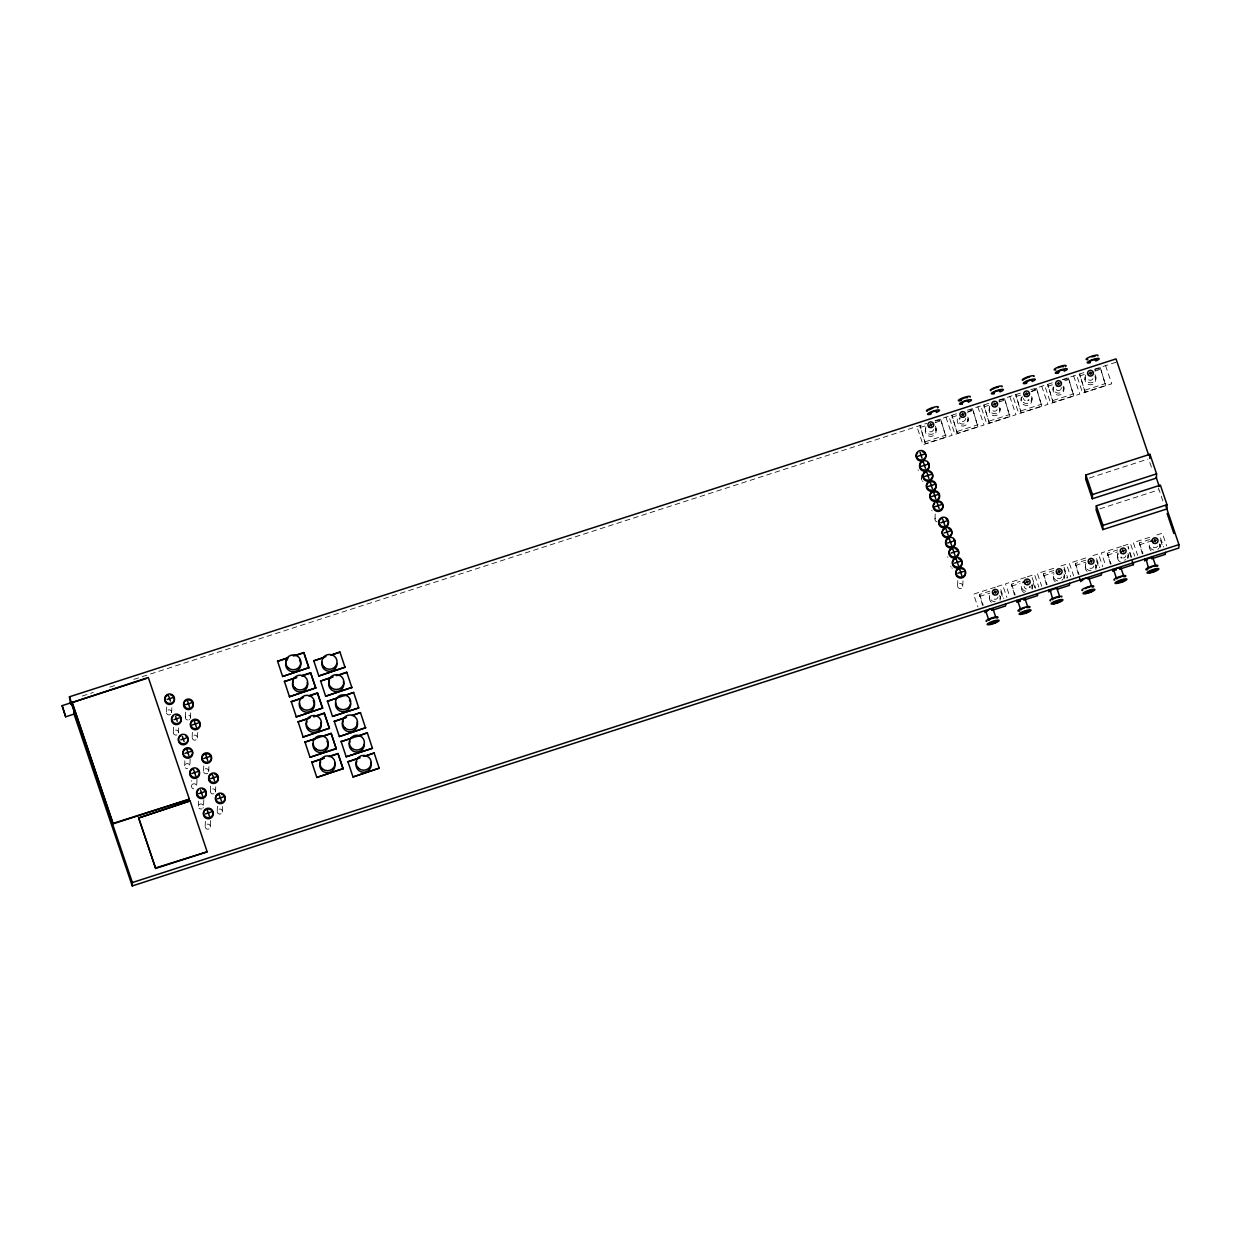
<?xml version="1.0" encoding="UTF-8"?>
<svg xmlns="http://www.w3.org/2000/svg" width="1241" height="1241" viewBox="0 0 1241 1241"><rect width="100%" height="100%" fill="white"/><g stroke="black" fill="none" stroke-linecap="round" stroke-linejoin="round"><path stroke-width="0.75" stroke-dasharray="5 3.75" d="M166.48 712.039L166.697 706.594M171.63 712.722L171.863 707.292M173.306 732.206L173.523 726.776M178.471 732.888L178.688 727.459M185.343 717.127L185.561 711.698M184.676 765.79L184.909 760.361M190.509 717.81L190.726 712.381M190.137 759.228L189.842 766.473A2.606 2.544 2.3 0 0 187.391 763.587A2.606 2.544 2.3 0 0 184.661 766.24A2.606 2.544 2.3 0 0 187.593 768.66M192.169 737.309L192.386 731.864M193.751 788.826A2.606 2.544 2.3 0 1 191.517 785.956L191.734 780.527M197.335 737.992A2.606 2.544 2.3 0 0 193.767 735.293A2.606 2.544 2.3 0 0 193.162 739.667A2.606 2.544 2.3 0 0 197.335 737.992L197.552 732.562M196.978 779.41L196.683 786.654A2.606 2.544 2.3 0 0 194.449 783.785A2.606 2.544 2.3 0 0 191.517 785.956M198.343 806.138L198.576 800.693M203.555 770.894L203.772 765.449M203.803 799.576L203.508 806.821A2.606 2.544 2.3 0 0 200.825 803.935A2.606 2.544 2.3 0 0 198.389 807.022A2.606 2.544 2.3 0 0 201.926 808.837M205.184 826.304L205.401 820.875M208.721 771.576L208.938 766.147M210.381 791.06L210.598 785.631M210.35 826.987A2.606 2.544 2.3 0 0 206.782 824.288A2.606 2.544 2.3 0 0 206.177 828.662A2.606 2.544 2.3 0 0 210.35 826.987L210.644 819.743M215.546 791.742L215.763 786.313M217.222 811.226L217.439 805.797M222.387 811.924A2.606 2.544 2.3 0 0 218.804 809.21A2.606 2.544 2.3 0 0 218.214 813.584A2.606 2.544 2.3 0 0 222.387 811.924L222.604 806.479M925.367 443.704L919.984 425.554L925.367 443.704L945.968 437.065L940.585 418.915L945.968 437.065M921.334 478.669L921.474 475.039M925.29 431.387L925.383 429.37M936.133 430.782L936.21 428.781M935 519.017L935.218 513.572M957.307 433.404L951.925 415.254L957.307 433.404L977.908 426.749L972.525 408.599L977.908 426.749M957.307 419.07L957.23 421.087A5.429 5.305 2.3 0 0 963.668 425.989A5.429 5.305 2.3 0 0 967.794 419.117M957.587 585.674L957.804 580.245M968.058 420.482L968.151 418.465M962.752 586.373A2.606 2.544 2.3 0 0 959.169 583.658A2.606 2.544 2.3 0 0 958.579 588.032A2.606 2.544 2.3 0 0 962.752 586.373L962.969 580.928M989.232 423.088L983.849 404.938L989.232 423.088L1009.833 416.433L1004.45 398.283L1009.833 416.433M982.546 605.437L979.583 594.455L989.884 591.135M989.155 410.771L989.248 408.754M989.511 598.72L989.589 596.704M999.998 410.166L1000.075 408.149A5.429 5.305 2.3 0 1 993.56 413.656A5.429 5.305 2.3 0 1 989.806 406.071M1000.355 598.115L1000.432 596.099A5.429 5.305 2.3 0 1 999.067 599.946M1021.172 412.788L1015.79 394.638L1021.172 412.788L1041.773 406.133L1036.39 387.983L1041.773 406.133M1014.471 595.137L1011.524 584.154L1020.102 581.377M1021.095 400.455L1021.172 398.454M1021.452 588.405L1021.529 586.404M1031.923 399.866L1032.016 397.849M1032.279 587.815L1032.357 585.799M1053.097 402.472L1047.714 384.322L1053.097 402.472L1073.713 395.817L1068.315 377.667L1073.713 395.817M1046.411 584.821L1043.448 573.838L1053.749 570.519M1053.02 390.155L1053.113 388.138M1053.376 578.104L1053.454 576.088M1063.863 389.55L1063.94 387.533M1064.22 577.499L1064.297 575.483M1085.037 392.156L1079.654 374.006L1085.037 392.156L1105.638 385.517L1100.255 367.367L1105.638 385.517M1078.336 574.505L1075.389 563.538L1085.689 560.203M1084.96 379.839L1085.037 377.822M1085.317 567.789L1085.394 565.772M1095.787 379.234L1095.881 377.233M1096.144 567.184L1096.222 565.182A5.429 5.305 2.3 0 1 1094.857 569.014M1110.385 564.174L1107.422 553.191L1117.722 549.856M1117.35 557.442L1117.427 555.441M1128.178 556.852L1128.255 554.836M1142.309 553.858L1139.347 542.875L1149.662 539.556M1149.275 547.141L1149.352 545.125M1160.118 546.536L1160.195 544.52A5.429 5.305 2.3 0 1 1159.621 547.219M935.202 420.901L939.716 420.187L935.14 422.405M999.067 400.269L1003.581 399.571L999.005 401.789M968.011 411.826L971.641 409.871L968.073 410.259M1062.932 379.653L1067.446 378.939L1063.816 380.894M1031.876 391.194L1035.506 389.255L1031.938 389.643M1094.872 369.337L1099.371 368.639L1094.81 370.857M82.232 696.046L93.292 692.478M109.875 687.111L117.243 684.737M133.826 679.385L926.856 423.336M935.047 420.699L957.897 413.315M967.375 410.259L988.999 403.278M998.912 400.083L1020.94 392.963M1030.837 389.767L1053.702 382.383M1062.467 379.56L1085.627 372.083M1094.702 369.151L1115.892 362.31M919.907 427.571L926.779 425.353M935.357 422.592L940.507 420.916M951.847 417.255L956.997 415.595M967.297 412.276L972.448 410.616M983.772 406.955L988.922 405.295M999.222 401.96L1004.372 400.3M1015.712 396.639L1020.862 394.979M1031.162 391.66L1036.313 389.984M1047.637 386.339L1052.787 384.663M1064.809 380.785L1068.237 379.684M1079.577 376.023L1086.433 373.805M1095.027 371.028L1100.178 369.368M925.46 441.703L946.061 435.048M957.385 431.387L977.986 424.732M989.325 421.071L1009.926 414.432M1021.25 410.771L1041.851 404.116M1053.19 400.455L1073.791 393.8M1085.115 390.155L1105.715 383.5M1089.365 478.018L1147.941 459.092M1099.821 508.872L1158.396 489.962M995.344 587.133L973.565 594.175L977.861 606.88M997.159 586.559L1002.604 584.79L1006.901 597.51M1025.454 577.422L1005.489 583.859L1009.802 596.564M1027.269 576.832L1034.529 574.49L1038.841 587.195M1053.764 568.269L1037.429 573.544L1041.726 586.264M1061.024 565.927L1066.469 564.174L1070.766 576.879M1085.689 557.969L1069.354 563.243L1073.667 575.948M1092.949 555.627L1098.394 553.858L1102.706 566.579M1121.352 546.459L1101.388 552.897L1105.7 565.601M1123.167 545.869L1130.427 543.527L1134.739 556.232M1149.662 537.306L1133.328 542.581L1137.625 555.301M1156.922 534.964L1162.367 533.211L1166.664 545.916M979.506 596.471L989.806 593.151M1011.446 586.171L1020.024 583.394M1043.371 575.855L1053.671 572.535M1075.311 565.539L1085.611 562.22M1107.344 555.208L1117.645 551.873M1139.269 544.892L1149.569 541.572M1149.818 462.459L1152.284 469.75M1158.458 487.946L1163.391 502.512M1105.591 365.63L1111.75 383.795L1082.71 393.164L1076.568 375.015M1160.568 538.02L1163.593 546.986M1160.475 540.037L1162.91 547.203M1139.347 542.875L1142.992 553.641M1073.667 375.945L1079.81 394.095L1050.77 403.48L1044.627 385.315M1131.668 557.302L1128.022 546.536L1130.985 557.519M1107.422 553.191L1111.067 563.941M1041.726 386.261L1047.885 404.411L1018.845 413.78L1012.703 395.631M1096.594 558.667L1099.635 567.633M1096.517 560.684L1098.937 567.851M1075.389 563.538L1079.034 574.288M1009.802 396.562L1015.945 414.711L986.905 424.096L980.762 405.931M1064.049 567.184L1067.694 577.949M1063.971 569.2L1067.012 578.166M1043.448 573.838L1047.094 584.604M977.861 406.877L984.02 425.027L954.981 434.397L948.838 416.247M1032.124 577.499L1035.77 588.265M1033.257 583.099L1035.072 588.482M1011.524 584.154L1015.169 594.904M945.937 417.178L952.08 435.343L923.04 444.712L916.897 426.563M1000.804 589.599L1003.829 598.565M1000.711 591.616L1003.147 598.783M979.583 594.455L983.229 605.22M170.637 714.413A2.606 2.544 2.3 0 1 166.744 713.544A2.606 2.544 2.3 0 1 168.28 709.945A2.606 2.544 2.3 0 1 171.646 712.055M176.874 734.905A2.606 2.544 2.3 0 1 173.399 733.307A2.606 2.544 2.3 0 1 175.338 730.065A2.606 2.544 2.3 0 1 178.471 732.221M213.964 793.759A2.606 2.544 2.3 0 1 210.365 791.51A2.606 2.544 2.3 0 1 213.762 788.981A2.606 2.544 2.3 0 1 215.034 792.968M187.577 719.997A2.606 2.544 2.3 0 1 185.374 716.91A2.606 2.544 2.3 0 1 188.71 715.049A2.606 2.544 2.3 0 1 190.323 718.461M189.501 719.501A2.606 2.544 2.3 0 1 188.911 719.827M203.338 807.472A2.606 2.544 2.3 0 1 202.997 808.046M207.712 773.267A2.606 2.544 2.3 0 1 203.819 772.398A2.606 2.544 2.3 0 1 205.354 768.8A2.606 2.544 2.3 0 1 208.721 770.909M947.845 557.302A2.606 2.544 2.3 0 1 947.503 556.728M952.328 568.207A2.606 2.544 2.3 0 1 951.738 567.866M950.916 566.811A2.606 2.544 2.3 0 1 950.746 566.175M937.234 521.887A2.606 2.544 2.3 0 1 937.25 516.83M932.1 510.811A2.606 2.544 2.3 0 1 931.758 510.237M922.916 481.368A2.606 2.544 2.3 0 1 922.327 481.027M921.505 479.972A2.606 2.544 2.3 0 1 921.505 478.033M933.542 429.526A2.932 2.87 2.3 0 1 927.896 429.991M935.249 428.176A5.429 5.305 2.3 0 1 931.029 436.398A5.429 5.305 2.3 0 1 925.864 428.703M935.326 426.159A5.429 5.305 2.3 0 1 931.107 434.381A5.429 5.305 2.3 0 1 925.941 426.687M965.498 418.465A2.932 2.87 2.3 0 1 960.177 420.342M967.871 417.1A5.429 5.305 2.3 0 1 964.443 423.817A5.429 5.305 2.3 0 1 957.571 420.435M1157.574 546.102A2.932 2.87 2.3 0 1 1152.16 545.854M1151.09 550.802A5.429 5.305 2.3 0 1 1149.849 544.442M1159.234 543.93A5.429 5.305 2.3 0 1 1160.009 547.917M1158.83 548.367A5.429 5.305 2.3 0 1 1157.76 549.267M1153.68 550.027A5.429 5.305 2.3 0 1 1149.461 543.744M1125.866 555.704A2.932 2.87 2.3 0 1 1123.229 558.047M1120.328 561.894A5.429 5.305 2.3 0 1 1118.715 553.61M1127.914 555.487A5.429 5.305 2.3 0 1 1128.085 558.233M1127.991 553.47A5.429 5.305 2.3 0 1 1126.906 558.667M1125.82 559.567A5.429 5.305 2.3 0 1 1124.548 560.172M1118.312 558.047A5.429 5.305 2.3 0 1 1118.793 551.593M1093.833 566.051A2.932 2.87 2.3 0 1 1088.202 566.516M1095.26 564.577A5.429 5.305 2.3 0 1 1095.57 569.883M1087.116 571.449A5.429 5.305 2.3 0 1 1085.875 565.105M1091.118 570.782A5.429 5.305 2.3 0 1 1085.953 563.088M1061.676 577.065A2.932 2.87 2.3 0 1 1056.262 576.817M1055.191 581.765A5.429 5.305 2.3 0 1 1054.741 574.257M1063.94 576.134A5.429 5.305 2.3 0 1 1064.111 578.88M1064.033 574.118A5.429 5.305 2.3 0 1 1063.723 578.182M1062.932 579.33A5.429 5.305 2.3 0 1 1061.862 580.23M1057.782 580.99A5.429 5.305 2.3 0 1 1054.028 573.404M1026.571 588.979A2.932 2.87 2.3 0 1 1024.166 586.404M1024.43 592.857A5.429 5.305 2.3 0 1 1022.01 585.721M1031.395 585.194A5.429 5.305 2.3 0 1 1032.171 589.196M1032.093 584.433A5.429 5.305 2.3 0 1 1031.798 588.482M1025.842 591.29A5.429 5.305 2.3 0 1 1021.622 585.007M998.043 596.983A2.932 2.87 2.3 0 1 992.397 597.433M999.47 595.509A5.429 5.305 2.3 0 1 999.781 600.815M991.326 602.381A5.429 5.305 2.3 0 1 990.085 596.021M995.329 601.714A5.429 5.305 2.3 0 1 989.697 595.323M1092.964 378.691A2.932 2.87 2.3 0 1 1087.566 378.443M1094.903 376.628A5.429 5.305 2.3 0 1 1090.699 384.834A5.429 5.305 2.3 0 1 1085.534 377.155M1094.996 374.611A5.429 5.305 2.3 0 1 1090.777 382.833A5.429 5.305 2.3 0 1 1085.611 375.139M1061.303 387.533A2.932 2.87 2.3 0 1 1061.039 388.991M1060.621 389.627A2.932 2.87 2.3 0 1 1055.47 388.014M1062.979 386.944A5.429 5.305 2.3 0 1 1058.759 395.15A5.429 5.305 2.3 0 1 1053.593 387.456M1063.677 386.168A5.429 5.305 2.3 0 1 1058.837 393.133A5.429 5.305 2.3 0 1 1053.206 386.758M1025.206 400.672A2.932 2.87 2.3 0 1 1023.53 398.33M1031.659 398.501A5.429 5.305 2.3 0 1 1025.423 405.357A5.429 5.305 2.3 0 1 1022.46 396.624M1031.736 396.484A5.429 5.305 2.3 0 1 1026.912 403.449A5.429 5.305 2.3 0 1 1021.281 397.058M997.175 409.608A2.932 2.87 2.3 0 1 991.761 409.359M999.114 407.56A5.429 5.305 2.3 0 1 994.894 415.766A5.429 5.305 2.3 0 1 989.729 408.072M918.433 470.463A2.606 2.544 2.3 0 1 918.092 469.889"/><path stroke-width="1.5" d="M1148.732 455.416L1116.031 358.897L69.465 696.79L70.566 703.849M72.056 702.53L148.299 677.477L189.361 799.204L113.133 823.807L72.056 702.53L146.469 678.501M113.133 823.807L72.071 702.08M1165.656 505.382L1178.95 544.628L1178.81 548.041L132.244 885.934L132.384 882.537L69.465 696.79M138.573 818.021L190.106 800.879L207.169 851.822L155.652 868.452L138.573 818.021L190.106 800.879M155.652 868.452L138.604 817.493M189.361 799.204L113.164 823.357M207.169 851.822L155.683 867.924M288.021 657.621L277.503 661.344L288.005 657.963M308.9 667.658L282.622 676.485L308.9 667.658L303.781 652.533L293.279 655.931M296.63 677.291L284.36 681.588L296.615 677.633M315.757 687.902L289.479 696.713L315.757 687.902L310.638 672.777L301.889 675.6M303.456 697.458L291.185 701.754L301.703 698.373M322.598 708.068L296.32 716.895L322.598 708.068L317.463 692.943L308.714 695.767M310.281 717.608L298.011 721.905L308.528 718.508M308.9 667.999L303.781 652.533M329.423 728.219L303.145 737.03L329.423 728.219L324.289 713.094L313.787 716.476M304.883 741.808L310.002 757.274L336.264 748.788L331.145 733.322L304.867 742.149L315.385 738.752M315.741 688.228L310.638 672.777M310.002 757.274L336.28 748.463M325.949 656.582L313.678 660.879L324.196 657.482M323.979 758.018L311.708 762.315L323.963 758.36M322.582 708.409L317.463 692.943M318.813 676.004L345.091 667.193L318.813 676.004L313.694 660.538M332.805 676.81L320.535 681.092L332.79 677.136M343.105 768.629L316.827 777.44L343.105 768.629L337.986 753.504L329.222 756.327M329.408 728.56L324.289 713.094M325.654 696.232L351.932 687.405L325.654 696.232L320.55 680.766M327.376 700.932L332.495 716.398L358.758 707.913L353.638 692.447L327.36 701.274L336.125 698.435M336.264 748.788L331.145 733.322M332.495 716.398L358.758 707.913M346.472 717.143L334.201 721.44L346.456 717.469M331.207 654.891L339.956 652.068L331.192 655.217M343.09 768.97L337.986 753.504M339.32 736.565L365.599 727.753L339.32 736.565L334.201 721.099M341.058 741.311L346.161 756.777L372.44 748.307L367.32 732.842L341.042 741.653L351.544 738.255M336.311 675.678L346.813 672.281L338.048 675.445M346.161 756.777L372.44 748.307M358.401 758.096L347.883 761.819L360.138 757.863M353.638 692.447L344.874 695.612M353.002 776.959L379.281 768.132L353.002 776.959L347.883 761.493M351.715 715.452L360.479 712.613L353.452 715.219M367.32 732.842L356.803 736.565M363.644 756.405L374.161 753.008L365.381 756.172M984.966 612.604L985.059 610.603M1005.66 603.948L1005.582 605.965L991.838 610.401M1016.984 600.287L1016.906 602.304L1020.335 601.187M1037.585 593.632L1037.507 595.649L1023.778 600.086M1048.831 591.988L1048.924 589.987M1069.525 583.332L1069.447 585.333L1057.425 589.227M1080.849 579.671L1080.771 581.688L1079.561 578.089M1085.875 474.962L1085.704 479.197L1092.328 498.758L1156.41 478.08L1156.581 473.845L1149.942 454.284L1085.875 474.962L1092.499 494.538L1092.328 498.758M1096.33 505.832L1096.16 510.051L1102.784 529.628L1166.866 508.934L1167.021 504.715L1160.397 485.138L1096.33 505.832L1102.954 525.393L1102.784 529.628M1101.45 573.016L1101.372 575.033L1089.35 578.911M1112.805 571.341L1112.882 569.324M1119.677 569.123L1133.405 564.686L1133.483 562.669M1144.745 561.025L1144.822 559.024M1149.771 458.503L1149.942 454.284M1165.423 552.369L1165.346 554.37L1151.601 558.807M1064.313 370.314C1063.677 368.453 1054.121 372.889 1059.007 372.486M988.86 620.205L985.85 611.332L989.48 609.393L992.94 608.85L996.058 617.878M993.064 609.005L991.978 609.905M1021.87 609.005L1020.785 609.905L1017.775 601.032L1022.351 598.798L1024.988 598.705L1027.998 607.578M1052.833 599.76L1050.212 590.173L1056.805 588.218L1059.333 595.494M1082.679 580.617C1079.018 579.857 1091.491 576.041 1087.783 578.973M1117.769 578.042L1116.683 578.942L1113.689 570.069L1118.25 567.835L1120.887 567.742L1123.896 576.615M1120.887 567.742L1119.816 568.626M1148.623 568.626L1146.11 559.21L1152.703 557.256L1155.231 564.531M62.128 705.648L65.664 716.802L74.522 713.932L73.281 708.611L70.985 702.794L62.128 705.648L65.664 716.802M70.985 702.794L71.125 704.252M928.501 410.073L932.937 408.087M936.21 411.857C937.591 409.189 925.864 414.168 931.277 413.734M968.135 401.541C969.516 399.214 959.169 402.937 962.458 403.542M1024.306 379.141L1025.997 378.117M1032 380.925C1033.381 378.257 1021.653 383.236 1027.067 382.802M988.984 619.973L990.69 618.949M992.738 389.147L994.941 388.076M999.501 391.582C1003.209 388.65 990.737 392.466 994.398 393.226M1095.291 360.65C1099.014 357.734 1086.542 361.55 1090.187 362.294M1085.146 588.73L1086.48 588.017M1053.795 598.705L1055.424 597.976M1149.693 567.742L1152.253 566.687M1057.937 367.801L1060.667 366.855M1022.615 608.648L1024.43 607.95M1118.513 577.685L1121.259 576.724M963.947 398.051L960.301 400.005L961.341 400.207M1026.865 377.76L1029.596 376.954M991.559 618.592L995.034 617.677M1087.349 587.66L1090.094 586.853M929.587 425.167L932.162 424.329M961.527 414.851L964.102 414.029M993.452 404.55L996.027 403.713M1025.392 394.235L1027.967 393.397M1057.316 383.919L1059.892 383.097M1089.257 373.619L1091.832 372.781M295.017 655.698L303.766 652.875M917.751 456.3L924.545 454.113M167.132 699.49L172.483 697.752M921.163 466.399L927.973 464.196M185.39 704.779L191.455 702.825M301.873 675.926L310.622 673.103M924.592 476.482L931.386 474.279M173.973 719.656L179.325 717.934M928.004 486.565L934.799 484.362M192.215 724.961L198.296 722.991M310.452 695.534L317.463 693.285M931.417 496.648L938.212 494.461M180.798 739.838L186.15 738.1M934.83 506.731L941.624 504.544M184.925 753.38L190.695 751.519M313.771 716.817L324.289 713.42M203.695 758.515L209.884 756.514M940.74 522.833L946.743 520.91M191.766 773.546L197.536 771.685M944.168 532.932L950.156 530.993M322.381 736.487L331.13 733.664M210.536 778.681L216.71 776.695M1092.499 494.538L1156.581 473.845M947.581 543.015L953.569 541.076M198.591 793.728L204.362 791.867M950.994 553.098L956.982 551.159M329.222 756.653L337.971 753.83M217.361 798.863L223.535 796.862M954.407 563.181L960.41 561.258M205.432 813.894L211.203 812.033M1102.954 525.393L1167.021 504.715M957.835 573.264L963.823 571.341M993.979 592.655L996.554 591.817M1025.919 582.339L1028.494 581.517M1057.844 572.039L1060.419 571.201M1089.784 561.723L1092.359 560.885M1121.817 551.376L1124.393 550.554M1153.742 541.076L1156.333 540.238M132.384 882.537L1178.95 544.628M1091.677 356.819L1095.136 356.276M995.871 387.735L998.416 387.145M1056.355 597.65L1059.814 597.107M964.878 397.772L967.515 397.663M1116.326 569.96L1113.689 570.069M1153.184 566.408L1155.712 566.144M1061.536 366.638L1063.304 366.747M1147.382 559.846L1145.614 559.753M1019.559 601.125L1017.899 601.187M1026.229 607.485L1027.889 607.407M1122.872 576.398L1123.788 576.445M1050.755 590.933L1049.715 590.716M986.874 611.549L985.85 611.332M74.522 713.932L74.026 713.063M1156.131 477.258L1159.218 486.363M1167.098 513.448L1173.877 533.475M1154.688 539.447L1155.433 541.65M1090.141 372.207L1090.886 374.41M1132.195 561.103L1133.405 564.686M1122.748 549.763L1123.493 551.95M1058.216 382.523L1058.961 384.71M1090.715 560.094L1091.459 562.297M1026.276 392.823L1027.021 395.026M1088.853 578.073L1091.863 586.946M1058.79 570.41L1059.535 572.613M994.351 403.139L995.096 405.342M1026.85 580.726L1027.595 582.913M962.411 413.439L963.156 415.642M994.925 591.026L995.67 593.229M930.486 423.755L931.231 425.958M920.062 452.313L922.032 458.162M923.475 462.397L925.46 468.245M926.887 472.495L928.873 478.343M930.3 482.578L932.286 488.427M933.728 492.661L935.698 498.51M937.141 502.745L939.127 508.593M942.508 518.614L944.696 525.067M945.937 528.697L948.124 535.15M949.349 538.78L951.537 545.233M952.762 548.863L954.95 555.332M956.175 558.962L958.362 565.415M959.603 569.045L961.791 575.498M339.956 652.068L345.076 667.518M346.813 672.281L351.917 687.747M360.479 712.613L365.583 728.079M374.161 753.008L379.265 768.474M277.519 661.019L282.622 676.485M284.375 681.247L289.479 696.713M291.201 701.429L296.32 716.895M298.026 721.579L303.145 737.03M311.724 761.974L316.827 777.44M187.484 700.87L189.532 706.92M194.31 721.037L196.373 727.086M205.618 754.419L207.712 760.578M212.459 774.586L214.538 780.744M219.285 794.767L221.379 800.91M168.714 696.061L170.42 701.118M175.555 716.243L177.261 721.285M182.38 736.409L184.087 741.451M186.817 749.517L188.88 755.583M193.658 769.699L195.706 775.749M200.484 789.865L202.547 795.915M207.325 810.047L209.372 816.097M73.653 712.955L132.244 885.934M173.026 696.341A4.886 4.778 2.3 0 1 172.359 703.631A4.886 4.778 2.3 0 1 165.131 701.692A4.886 4.778 2.3 0 1 168.311 695.069M170.839 695.084A4.886 4.778 2.3 0 1 172.018 695.565M223.768 795.528A4.886 4.778 2.3 0 1 223.101 802.818A4.886 4.778 2.3 0 1 215.872 800.895A4.886 4.778 2.3 0 1 219.052 794.271M221.581 794.287A4.886 4.778 2.3 0 1 222.76 794.767M185.685 735.913A4.886 4.778 2.3 0 1 187.453 742.444A4.886 4.778 2.3 0 1 180.783 744.166A4.886 4.778 2.3 0 1 179.014 737.635M179.79 736.642A4.886 4.778 2.3 0 1 180.798 735.897M180.628 717.5A4.886 4.778 2.3 0 1 177.029 724.604A4.886 4.778 2.3 0 1 171.677 718.617M172.173 717.469A4.886 4.778 2.3 0 1 172.949 716.476M176.408 715.095A4.886 4.778 2.3 0 1 177.68 715.266M178.844 715.747A4.886 4.778 2.3 0 1 179.867 716.507M199.506 722.603A4.886 4.778 2.3 0 1 197.691 729.119A4.886 4.778 2.3 0 1 191.036 727.335A4.886 4.778 2.3 0 1 192.836 720.819M194.015 720.338A4.886 4.778 2.3 0 1 196.543 720.354M197.722 720.835A4.886 4.778 2.3 0 1 198.731 721.595M214.755 774.12A4.886 4.778 2.3 0 1 217.702 781.132A4.886 4.778 2.3 0 1 210.008 782.094A4.886 4.778 2.3 0 1 211.048 774.57M191.89 701.429A4.886 4.778 2.3 0 1 192.169 707.882A4.886 4.778 2.3 0 1 185.623 708.704A4.886 4.778 2.3 0 1 184.211 702.39M184.987 701.398A4.886 4.778 2.3 0 1 188.446 700.017M189.702 700.188A4.886 4.778 2.3 0 1 190.881 700.669M211.73 810.606A4.886 4.778 2.3 0 1 212.009 817.059A4.886 4.778 2.3 0 1 205.463 817.881A4.886 4.778 2.3 0 1 204.051 811.567M204.827 810.575A4.886 4.778 2.3 0 1 208.286 809.194M209.558 809.365A4.886 4.778 2.3 0 1 210.722 809.846M202.717 789.183A4.886 4.778 2.3 0 1 205.866 795.838A4.886 4.778 2.3 0 1 198.622 797.699A4.886 4.778 2.3 0 1 198.002 790.408M199.336 772.414A4.886 4.778 2.3 0 1 195.861 778.247A4.886 4.778 2.3 0 1 189.889 774.849A4.886 4.778 2.3 0 1 193.363 769.001M197.055 769.498A4.886 4.778 2.3 0 1 198.839 771.25M192.014 751.084A4.886 4.778 2.3 0 1 190.199 757.599A4.886 4.778 2.3 0 1 183.544 755.831A4.886 4.778 2.3 0 1 185.343 749.3M186.522 748.835A4.886 4.778 2.3 0 1 189.051 748.85M190.23 749.331A4.886 4.778 2.3 0 1 191.238 750.091M209.093 754.419A4.886 4.778 2.3 0 1 210.381 761.648A4.886 4.778 2.3 0 1 202.888 761.602A4.886 4.778 2.3 0 1 204.207 754.404M205.386 753.939A4.886 4.778 2.3 0 1 207.914 753.939M947.829 520.537A4.886 4.778 2.3 0 1 946.014 527.068A4.886 4.778 2.3 0 1 939.359 525.284A4.886 4.778 2.3 0 1 941.159 518.769M946.045 518.785A4.886 4.778 2.3 0 1 947.054 519.545M948.279 528.387A4.886 4.778 2.3 0 1 951.227 535.414A4.886 4.778 2.3 0 1 943.548 536.36A4.886 4.778 2.3 0 1 944.572 528.852M955.151 541.867A4.886 4.778 2.3 0 1 951.676 547.715A4.886 4.778 2.3 0 1 945.704 544.303A4.886 4.778 2.3 0 1 949.179 538.47M953.879 539.726A4.886 4.778 2.3 0 1 954.655 540.719M957.307 549.81A4.886 4.778 2.3 0 1 956.625 557.1A4.886 4.778 2.3 0 1 949.412 555.177A4.886 4.778 2.3 0 1 952.592 548.553M955.12 548.569A4.886 4.778 2.3 0 1 956.299 549.049M961.496 560.885A4.886 4.778 2.3 0 1 960.053 567.184A4.886 4.778 2.3 0 1 953.507 566.315A4.886 4.778 2.3 0 1 953.817 559.862M954.825 559.117A4.886 4.778 2.3 0 1 956.004 558.636M958.533 558.652A4.886 4.778 2.3 0 1 960.72 559.893M940.538 502.543A4.886 4.778 2.3 0 1 942.09 509.43A4.886 4.778 2.3 0 1 934.938 510.33A4.886 4.778 2.3 0 1 934.644 503.288M936.831 502.062A4.886 4.778 2.3 0 1 939.359 502.062M938.91 494.213A4.886 4.778 2.3 0 1 935.295 501.333A4.886 4.778 2.3 0 1 929.959 495.33M930.455 494.182A4.886 4.778 2.3 0 1 932.239 492.444M933.418 491.963A4.886 4.778 2.3 0 1 935.947 491.979M937.126 492.46A4.886 4.778 2.3 0 1 938.134 493.22M933.713 482.377A4.886 4.778 2.3 0 1 934.706 489.9A4.886 4.778 2.3 0 1 927.027 488.876A4.886 4.778 2.3 0 1 930.005 481.88M931.262 481.725A4.886 4.778 2.3 0 1 932.534 481.896M931.308 473.054A4.886 4.778 2.3 0 1 931.572 479.507A4.886 4.778 2.3 0 1 925.026 480.329A4.886 4.778 2.3 0 1 923.614 474.015M924.39 473.023A4.886 4.778 2.3 0 1 926.593 471.797M929.121 471.813A4.886 4.778 2.3 0 1 930.3 472.294M927.88 462.971A4.886 4.778 2.3 0 1 927.865 469.734A4.886 4.778 2.3 0 1 920.962 469.703A4.886 4.778 2.3 0 1 920.977 462.94M921.985 462.179A4.886 4.778 2.3 0 1 923.164 461.714M930.502 414.339A6.298 1.21 -18.7 0 1 928.997 412.896A6.298 1.21 -18.7 0 1 938.149 409.949A6.298 1.21 -18.7 0 1 936.474 412.415M927.213 411.252A6.298 1.21 -18.7 0 1 932.456 407.637A6.298 1.21 -18.7 0 1 937.56 407.901M959.665 418.946A2.932 2.87 2.3 0 1 959.696 418.201M962.442 404.039A6.298 1.21 -18.7 0 1 960.922 402.596A6.298 1.21 -18.7 0 1 970.074 399.633A6.298 1.21 -18.7 0 1 968.414 402.1M960.084 400.905A6.298 1.21 -18.7 0 1 962.845 397.865A6.298 1.21 -18.7 0 1 970.105 397.089M1147.537 569.805A6.298 1.21 -18.7 0 1 1147.258 568.176A6.298 1.21 -18.7 0 1 1155.262 565.353A6.298 1.21 -18.7 0 1 1156.953 566.501M1150.717 541.293A5.429 5.305 2.3 0 1 1151.788 540.378M1121.74 557.783A2.932 2.87 2.3 0 1 1121.104 557.38M1114.666 580.152A6.298 1.21 -18.7 0 1 1119.925 576.538A6.298 1.21 -18.7 0 1 1125.013 576.817M1082.633 590.499A6.298 1.21 -18.7 0 1 1087.876 586.884A6.298 1.21 -18.7 0 1 1092.98 587.164M1050.693 600.815A6.298 1.21 -18.7 0 1 1055.176 597.464A6.298 1.21 -18.7 0 1 1061.66 596.968M1029.968 586.667A2.932 2.87 2.3 0 1 1029.735 587.381M1019.699 611.084A6.298 1.21 -18.7 0 1 1019.419 609.44A6.298 1.21 -18.7 0 1 1027.439 606.632A6.298 1.21 -18.7 0 1 1029.115 607.78M1022.894 582.556A5.429 5.305 2.3 0 1 1023.965 581.657M986.828 621.431A6.298 1.21 -18.7 0 1 992.086 617.816A6.298 1.21 -18.7 0 1 997.175 618.096M1090.172 362.791A6.298 1.21 -18.7 0 1 1088.652 361.348A6.298 1.21 -18.7 0 1 1097.804 358.401A6.298 1.21 -18.7 0 1 1096.144 360.867M1087.814 359.657A6.298 1.21 -18.7 0 1 1090.575 356.632A6.298 1.21 -18.7 0 1 1097.835 355.857M1058.232 373.107A6.298 1.21 -18.7 0 1 1056.727 371.664A6.298 1.21 -18.7 0 1 1065.879 368.701A6.298 1.21 -18.7 0 1 1064.204 371.183M1055.874 369.973A6.298 1.21 -18.7 0 1 1055.595 368.329A6.298 1.21 -18.7 0 1 1063.615 365.521A6.298 1.21 -18.7 0 1 1065.29 366.669M1028.696 399.928A2.932 2.87 2.3 0 1 1028.122 400.44M1026.307 383.422A6.298 1.21 -18.7 0 1 1024.787 381.964A6.298 1.21 -18.7 0 1 1033.939 379.017A6.298 1.21 -18.7 0 1 1032.279 381.483M1023.003 380.32A6.298 1.21 -18.7 0 1 1027.486 376.969A6.298 1.21 -18.7 0 1 1033.97 376.473M994.367 393.723A6.298 1.21 -18.7 0 1 992.862 392.28A6.298 1.21 -18.7 0 1 1002.014 389.333A6.298 1.21 -18.7 0 1 1000.339 391.799M991.078 390.636A6.298 1.21 -18.7 0 1 995.546 387.27A6.298 1.21 -18.7 0 1 1002.03 386.789M964.909 570.969A4.886 4.778 2.3 0 1 961.294 578.089A4.886 4.778 2.3 0 1 955.958 572.085M956.454 570.938A4.886 4.778 2.3 0 1 957.23 569.945M958.238 569.2A4.886 4.778 2.3 0 1 959.417 568.719M960.689 568.564A4.886 4.778 2.3 0 1 963.125 569.216M922.28 451.631A4.886 4.778 2.3 0 1 925.429 458.286A4.886 4.778 2.3 0 1 918.2 460.147A4.886 4.778 2.3 0 1 917.564 452.856M320.938 722.572A7.601 7.43 2.3 0 1 313.182 732.314A7.601 7.43 2.3 0 1 306.93 721.548M350.66 703.833A7.601 7.43 2.3 0 1 342.516 711.667A7.601 7.43 2.3 0 1 335.628 702.747M349.419 700.188A7.601 7.43 2.3 0 1 350.288 701.925M370.795 762.486A7.601 7.43 2.3 0 1 363.039 772.228A7.601 7.43 2.3 0 1 356.803 761.462M357.113 722.091A7.601 7.43 2.3 0 1 349.357 731.833A7.601 7.43 2.3 0 1 343.121 721.083M343.447 681.759A7.601 7.43 2.3 0 1 335.69 691.501A7.601 7.43 2.3 0 1 329.454 680.735M307.272 682.24A7.601 7.43 2.3 0 1 299.515 691.982A7.601 7.43 2.3 0 1 293.279 681.231M313.244 700.669A7.601 7.43 2.3 0 1 308.326 712.055A7.601 7.43 2.3 0 1 299.453 703.228M336.978 663.439A7.601 7.43 2.3 0 1 328.834 671.272A7.601 7.43 2.3 0 1 321.946 662.353M334.62 762.982A7.601 7.43 2.3 0 1 326.864 772.724A7.601 7.43 2.3 0 1 320.628 761.958M364.28 744.15A7.601 7.43 2.3 0 1 351.792 748.168A7.601 7.43 2.3 0 1 354.445 735.572A7.601 7.43 2.3 0 1 364.28 744.15A7.601 7.43 2.3 0 1 355.221 751.922A7.601 7.43 2.3 0 1 349.962 741.296M326.926 741.048A7.601 7.43 2.3 0 1 322.008 752.434A7.601 7.43 2.3 0 1 313.135 743.623M299.562 660.259A7.601 7.43 2.3 0 1 294.644 671.645A7.601 7.43 2.3 0 1 285.771 662.818M286.423 660.988A7.601 7.43 2.3 0 1 287.54 659.39M990.116 623.292C997.035 624.642 1000.262 617.677 990.116 623.292M1022.041 612.992C1028.96 614.326 1032.186 607.361 1022.041 612.992M1053.981 602.676C1060.9 604.026 1064.126 597.061 1053.981 602.676M1085.906 592.376C1092.825 593.71 1096.051 586.745 1085.906 592.376M1117.939 582.029C1124.858 583.363 1128.085 576.398 1117.939 582.029M1149.88 571.713C1156.798 573.063 1160.025 566.098 1149.88 571.713M166.139 702.049A4.886 4.778 2.3 0 0 174.314 699.955A4.886 4.778 2.3 0 0 168.357 694.076A4.886 4.778 2.3 0 0 166.139 702.049M216.88 801.252A4.886 4.778 2.3 0 0 225.055 799.142A4.886 4.778 2.3 0 0 219.099 793.263A4.886 4.778 2.3 0 0 216.88 801.252M179.805 742.397A4.886 4.778 2.3 0 0 187.98 740.288A4.886 4.778 2.3 0 0 182.024 734.408A4.886 4.778 2.3 0 0 179.805 742.397M172.98 722.231A4.886 4.778 2.3 0 0 181.155 720.121A4.886 4.778 2.3 0 0 175.183 714.242A4.886 4.778 2.3 0 0 172.98 722.231M191.843 727.319A4.886 4.778 2.3 0 0 200.018 725.225A4.886 4.778 2.3 0 0 194.061 719.346A4.886 4.778 2.3 0 0 191.843 727.319M210.055 781.085A4.886 4.778 2.3 0 0 218.23 778.976A4.886 4.778 2.3 0 0 212.258 773.096A4.886 4.778 2.3 0 0 210.055 781.085M185.018 707.153A4.886 4.778 2.3 0 0 193.193 705.043A4.886 4.778 2.3 0 0 187.22 699.164A4.886 4.778 2.3 0 0 185.018 707.153M204.858 816.33A4.886 4.778 2.3 0 0 213.033 814.22A4.886 4.778 2.3 0 0 207.061 808.341A4.886 4.778 2.3 0 0 204.858 816.33M198.017 796.164A4.886 4.778 2.3 0 0 206.192 794.054A4.886 4.778 2.3 0 0 200.235 788.175A4.886 4.778 2.3 0 0 198.017 796.164M191.192 775.982A4.886 4.778 2.3 0 0 199.367 773.872A4.886 4.778 2.3 0 0 193.394 767.993A4.886 4.778 2.3 0 0 191.192 775.982M184.351 755.816A4.886 4.778 2.3 0 0 192.526 753.706A4.886 4.778 2.3 0 0 186.569 747.827A4.886 4.778 2.3 0 0 184.351 755.816M203.214 760.904A4.886 4.778 2.3 0 0 211.404 758.809A4.886 4.778 2.3 0 0 205.432 752.93A4.886 4.778 2.3 0 0 203.214 760.904M940.166 525.269A4.886 4.778 2.3 0 0 948.341 523.175A4.886 4.778 2.3 0 0 942.384 517.295A4.886 4.778 2.3 0 0 940.166 525.269M943.579 535.352A4.886 4.778 2.3 0 0 951.754 533.258A4.886 4.778 2.3 0 0 945.797 527.378A4.886 4.778 2.3 0 0 943.579 535.352M947.007 545.451A4.886 4.778 2.3 0 0 955.182 543.341A4.886 4.778 2.3 0 0 949.21 537.462A4.886 4.778 2.3 0 0 947.007 545.451M950.42 555.534A4.886 4.778 2.3 0 0 958.595 553.424A4.886 4.778 2.3 0 0 952.623 547.545A4.886 4.778 2.3 0 0 950.42 555.534M953.833 565.617A4.886 4.778 2.3 0 0 962.008 563.507A4.886 4.778 2.3 0 0 956.051 557.628A4.886 4.778 2.3 0 0 953.833 565.617M934.675 509.043A4.886 4.778 2.3 0 0 942.85 506.933A4.886 4.778 2.3 0 0 936.877 501.054A4.886 4.778 2.3 0 0 934.675 509.043M931.246 498.944A4.886 4.778 2.3 0 0 939.421 496.85A4.886 4.778 2.3 0 0 933.465 490.971A4.886 4.778 2.3 0 0 931.246 498.944M927.834 488.861A4.886 4.778 2.3 0 0 936.009 486.751A4.886 4.778 2.3 0 0 930.052 480.872A4.886 4.778 2.3 0 0 927.834 488.861M924.421 478.778A4.886 4.778 2.3 0 0 932.596 476.668A4.886 4.778 2.3 0 0 926.624 470.789A4.886 4.778 2.3 0 0 924.421 478.778M921.008 468.695A4.886 4.778 2.3 0 0 929.183 466.585A4.886 4.778 2.3 0 0 923.211 460.706A4.886 4.778 2.3 0 0 921.008 468.695M928.935 426.951A2.932 2.87 2.3 0 0 933.713 425.275A2.932 2.87 2.3 0 0 929.819 422.064A2.932 2.87 2.3 0 0 928.935 426.951M960.875 416.65A2.932 2.87 2.3 0 0 965.638 414.959A2.932 2.87 2.3 0 0 961.759 411.764A2.932 2.87 2.3 0 0 960.875 416.65M1153.199 542.829A2.932 2.87 2.3 0 0 1157.977 541.138A2.932 2.87 2.3 0 0 1154.099 537.942A2.932 2.87 2.3 0 0 1153.199 542.829M1149.895 572.939A6.298 1.21 -18.7 0 0 1158.908 568.921A6.298 1.21 -18.7 0 0 1149.988 570.705A6.298 1.21 -18.7 0 0 1149.895 572.939M1121.275 553.145A2.932 2.87 2.3 0 0 1126.037 551.454A2.932 2.87 2.3 0 0 1122.159 548.243A2.932 2.87 2.3 0 0 1121.275 553.145M1117.955 583.254A6.298 1.21 -18.7 0 0 1126.968 579.237A6.298 1.21 -18.7 0 0 1118.048 581.005A6.298 1.21 -18.7 0 0 1117.955 583.254M1089.241 563.476A2.932 2.87 2.3 0 0 1094.004 561.801A2.932 2.87 2.3 0 0 1090.125 558.59A2.932 2.87 2.3 0 0 1089.241 563.476M1085.922 593.601A6.298 1.21 -18.7 0 0 1094.934 589.584A6.298 1.21 -18.7 0 0 1086.015 591.352A6.298 1.21 -18.7 0 0 1085.922 593.601M1057.301 573.792A2.932 2.87 2.3 0 0 1062.079 572.101A2.932 2.87 2.3 0 0 1058.185 568.905A2.932 2.87 2.3 0 0 1057.301 573.792M1053.997 603.902A6.298 1.21 -18.7 0 0 1062.994 599.884A6.298 1.21 -18.7 0 0 1054.09 601.668A6.298 1.21 -18.7 0 0 1053.997 603.902M1025.361 584.108A2.932 2.87 2.3 0 0 1030.139 582.417A2.932 2.87 2.3 0 0 1026.26 579.206A2.932 2.87 2.3 0 0 1025.361 584.108M1022.057 614.217A6.298 1.21 -18.7 0 0 1031.069 610.2A6.298 1.21 -18.7 0 0 1022.15 611.968A6.298 1.21 -18.7 0 0 1022.057 614.217M993.436 594.408A2.932 2.87 2.3 0 0 998.214 592.733A2.932 2.87 2.3 0 0 994.32 589.522A2.932 2.87 2.3 0 0 993.436 594.408M990.132 624.533A6.298 1.21 -18.7 0 0 999.129 620.516A6.298 1.21 -18.7 0 0 990.225 622.284A6.298 1.21 -18.7 0 0 990.132 624.533M1088.605 375.403A2.932 2.87 2.3 0 0 1093.368 373.727A2.932 2.87 2.3 0 0 1089.489 370.516A2.932 2.87 2.3 0 0 1088.605 375.403M1056.665 385.718A2.932 2.87 2.3 0 0 1061.443 384.027A2.932 2.87 2.3 0 0 1057.549 380.832A2.932 2.87 2.3 0 0 1056.665 385.718M1024.74 396.019A2.932 2.87 2.3 0 0 1029.503 394.343A2.932 2.87 2.3 0 0 1025.624 391.132A2.932 2.87 2.3 0 0 1024.74 396.019M992.8 406.334A2.932 2.87 2.3 0 0 997.578 404.659A2.932 2.87 2.3 0 0 993.684 401.448A2.932 2.87 2.3 0 0 992.8 406.334M957.245 575.7A4.886 4.778 2.3 0 0 965.42 573.59A4.886 4.778 2.3 0 0 959.464 567.711A4.886 4.778 2.3 0 0 957.245 575.7M917.58 458.612A4.886 4.778 2.3 0 0 925.755 456.502A4.886 4.778 2.3 0 0 919.798 450.623A4.886 4.778 2.3 0 0 917.58 458.612M308.761 728.436A7.601 7.43 2.3 0 0 321.248 724.403A7.601 7.43 2.3 0 0 311.413 715.824A7.601 7.43 2.3 0 0 308.761 728.436M338.11 707.789A7.601 7.43 2.3 0 0 350.598 703.756A7.601 7.43 2.3 0 0 340.763 695.177A7.601 7.43 2.3 0 0 338.11 707.789M358.618 768.35A7.601 7.43 2.3 0 0 371.106 764.316A7.601 7.43 2.3 0 0 361.271 755.738A7.601 7.43 2.3 0 0 358.618 768.35M344.936 727.955A7.601 7.43 2.3 0 0 357.424 723.922A7.601 7.43 2.3 0 0 347.589 715.343A7.601 7.43 2.3 0 0 344.936 727.955M331.269 687.623A7.601 7.43 2.3 0 0 343.757 683.589A7.601 7.43 2.3 0 0 333.922 675.011A7.601 7.43 2.3 0 0 331.269 687.623M295.094 688.103A7.601 7.43 2.3 0 0 307.582 684.07A7.601 7.43 2.3 0 0 297.762 675.507A7.601 7.43 2.3 0 0 295.094 688.103M301.935 708.285A7.601 7.43 2.3 0 0 314.423 704.252A7.601 7.43 2.3 0 0 304.588 695.674A7.601 7.43 2.3 0 0 301.935 708.285M324.428 667.394A7.601 7.43 2.3 0 0 336.916 663.361A7.601 7.43 2.3 0 0 327.081 654.798A7.601 7.43 2.3 0 0 324.428 667.394M322.443 768.831A7.601 7.43 2.3 0 0 334.93 764.797A7.601 7.43 2.3 0 0 325.095 756.234A7.601 7.43 2.3 0 0 322.443 768.831M315.617 748.664A7.601 7.43 2.3 0 0 328.105 744.631A7.601 7.43 2.3 0 0 318.27 736.053A7.601 7.43 2.3 0 0 315.617 748.664M288.238 667.875A7.601 7.43 2.3 0 0 300.741 663.842A7.601 7.43 2.3 0 0 290.906 655.264A7.601 7.43 2.3 0 0 288.238 667.875"/></g></svg>
